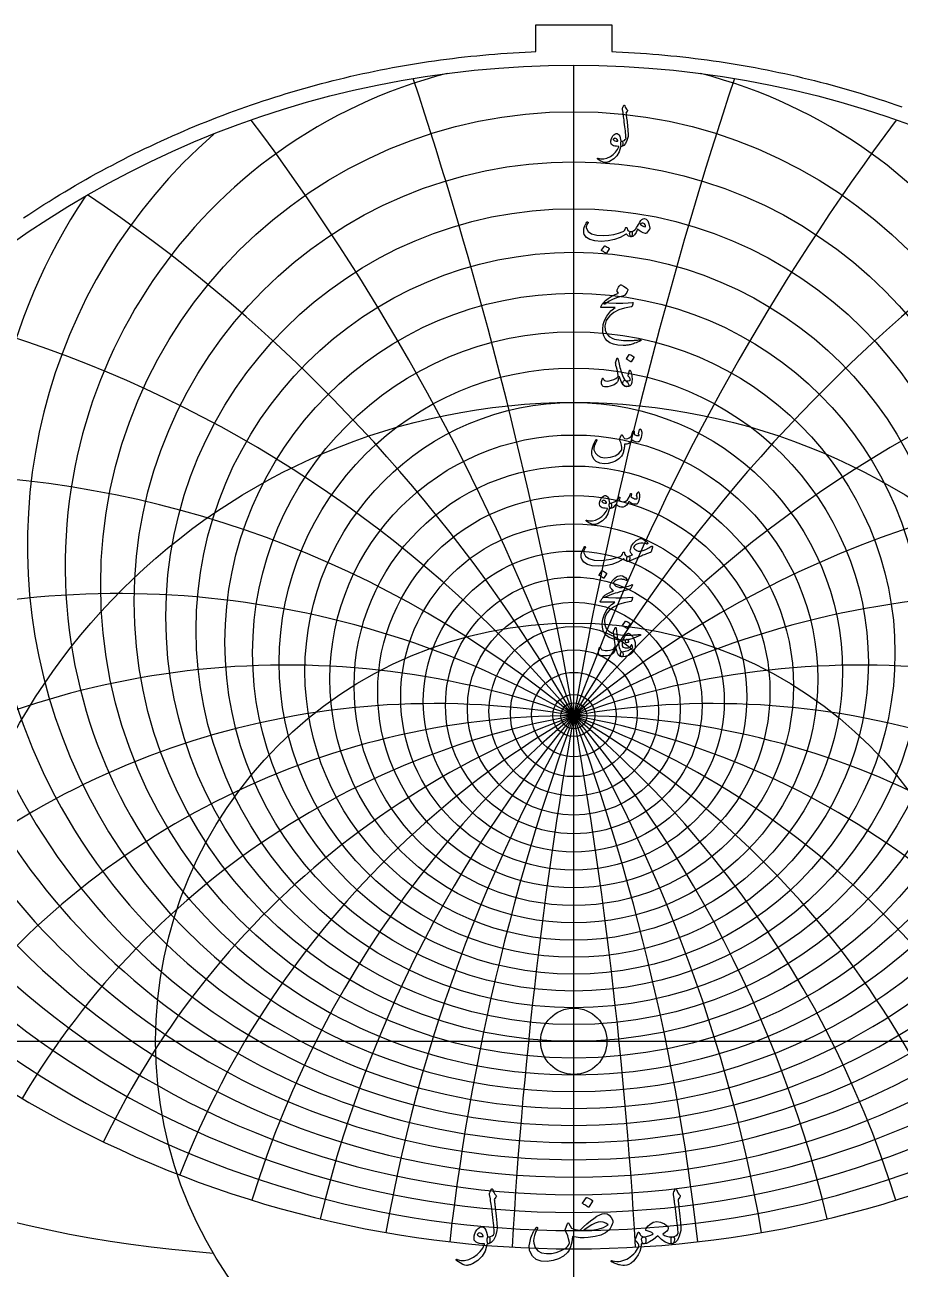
# Model space of a CAD drawing. Header units: millimetres. Extents: x -78 to 78, y -78 to 80.
# Drawn here: x -43 to 25.6, y -17.9 to 79.7 of the extents above; entities that cross this region are included whole.
import ezdxf

# ---------------------------------------------------------------- set-up
doc = ezdxf.new("R2010")
doc.units = ezdxf.units.MM
for name, color, linetype in [('CUT_INNER', 6, 'Continuous'), ('CUT_OUTER', 1, 'Continuous'), ('ENGRAVE', 7, 'Continuous'), ('ENGRAVE_FINE', 8, 'Continuous'), ('TEXT', 5, 'Continuous')]:
    doc.layers.add(name, color=color, linetype=linetype)

msp = doc.modelspace()

# ---------------------------------------------------------------- linework, layer by layer
at = {"layer": 'CUT_INNER'}
msp.add_circle((0, 0), 2.6, dxfattribs=at)
at = {"layer": 'CUT_OUTER'}
msp.add_lwpolyline([(-43.1261, 64.5428), (-42.7293, 64.8062), (-42.3309, 65.0672), (-41.9308, 65.3257), (-41.5292, 65.5818), (-41.126, 65.8353), (-40.7213, 66.0864), (-40.315, 66.3351), (-39.9072, 66.5812), (-39.4979, 66.8248), (-39.0872, 67.0659), (-38.6749, 67.3045), (-38.2612, 67.5405), (-37.8461, 67.774), (-37.4295, 68.0049), (-37.0115, 68.2333), (-36.5922, 68.4591), (-36.1714, 68.6824), (-35.7493, 68.903), (-35.3259, 69.1211), (-34.9011, 69.3365), (-34.475, 69.5494), (-34.0476, 69.7596), (-33.6189, 69.9672), (-33.189, 70.1722), (-32.7578, 70.3745), (-32.3253, 70.5742), (-31.8917, 70.7712), (-31.4569, 70.9655), (-31.0208, 71.1572), (-30.5836, 71.3462), (-30.1453, 71.5325), (-29.7058, 71.7161), (-29.2652, 71.8971), (-28.8235, 72.0753), (-28.3807, 72.2508), (-27.9369, 72.4236), (-27.4919, 72.5936), (-27.046, 72.7609), (-26.599, 72.9255), (-26.1511, 73.0874), (-25.7021, 73.2464), (-25.2522, 73.4028), (-24.8013, 73.5563), (-24.3495, 73.7071), (-23.8968, 73.8551), (-23.4432, 74.0004), (-22.9887, 74.1428), (-22.5333, 74.2825), (-22.0771, 74.4194), (-21.6201, 74.5534), (-21.1622, 74.6847), (-20.7036, 74.8131), (-20.2441, 74.9387), (-19.7839, 75.0615), (-19.323, 75.1815), (-18.8613, 75.2987), (-18.399, 75.413), (-17.9359, 75.5245), (-17.4721, 75.6331), (-17.0077, 75.7389), (-16.5427, 75.8418), (-16.077, 75.9419), (-15.6107, 76.0391), (-15.1439, 76.1335), (-14.6765, 76.2249), (-14.2085, 76.3136), (-13.74, 76.3993), (-13.2709, 76.4822), (-12.8014, 76.5622), (-12.3314, 76.6393), (-11.8609, 76.7135), (-11.39, 76.7848), (-10.9186, 76.8533), (-10.4468, 76.9188), (-9.9747, 76.9815), (-9.5021, 77.0412), (-9.0292, 77.0981), (-8.556, 77.152), (-8.0824, 77.2031), (-7.6086, 77.2512), (-7.1344, 77.2964), (-6.66, 77.3388), (-6.1853, 77.3782), (-5.7104, 77.4147), (-5.2353, 77.4483), (-4.76, 77.4789), (-4.2845, 77.5067), (-3.8089, 77.5315), (-3.3331, 77.5534), (-2.975, 77.5677), (-2.975, 79.665), (2.975, 79.665), (2.975, 77.5677), (3.3331, 77.5534), (3.8089, 77.5315), (4.2845, 77.5067), (4.76, 77.4789), (5.2353, 77.4483), (5.7104, 77.4147), (6.1853, 77.3782), (6.66, 77.3388), (7.1344, 77.2964), (7.6086, 77.2512), (8.0824, 77.2031), (8.556, 77.152), (9.0292, 77.0981), (9.5021, 77.0412), (9.9747, 76.9815), (10.4468, 76.9188), (10.9186, 76.8533), (11.39, 76.7848), (11.8609, 76.7135), (12.3314, 76.6393), (12.8014, 76.5622), (13.2709, 76.4822), (13.74, 76.3993), (14.2085, 76.3136), (14.6765, 76.2249), (15.1439, 76.1335), (15.6107, 76.0391), (16.077, 75.9419), (16.5427, 75.8418), (17.0077, 75.7389), (17.4721, 75.6331), (17.9359, 75.5245), (18.399, 75.413), (18.8613, 75.2987), (19.323, 75.1815), (19.7839, 75.0615), (20.2441, 74.9387), (20.7036, 74.8131), (21.1622, 74.6847), (21.6201, 74.5534), (22.0771, 74.4194), (22.5333, 74.2825), (22.9887, 74.1428), (23.4432, 74.0004), (23.8968, 73.8551), (24.3495, 73.7071), (24.8013, 73.5563), (25.2522, 73.4028), (25.7021, 73.2464)], dxfattribs=at)
at = {"layer": 'ENGRAVE'}
for points in [[(0, -76.5), (0, 76.5)], [(-76.5, 0), (76.5, 0)]]:
    msp.add_lwpolyline(points, dxfattribs=at)
for centre, radius in [((0, 0), 76.5), ((0, 31.2863), 27.3452), ((0, 0), 50.0761), ((0, 27.8664), 17.2224), ((0, 26.0746), 8.3417), ((0, 0), 32.7793), ((0, 25.515), 1.02)]:
    msp.add_circle(centre, radius, dxfattribs=at)
for centre, radius, start, end in [((0, 37.243), 39.8674, 104.436571, 75.563429), ((0, 47.8528), 57.1339, 176.875109, 3.124891), ((0, -36.3824), 61.8975, 36, 144), ((0, -36.3824), 61.8975, 36, 144), ((0, 68.9238), 85.1945, 211.615649, 328.384351), ((-21.2926, 79.4652), 96.3105, 235.026154, 265.845624)]:
    msp.add_arc(centre, radius, start, end, dxfattribs=at)
at = {"layer": 'ENGRAVE_FINE'}
for centre, radius in [((0, 35.7749), 37.0862), ((0, 34.4619), 34.4619), ((0, 33.2859), 31.9746), ((0, 32.2316), 29.6072), ((0, 30.4392), 25.176), ((0, 29.6809), 23.0883), ((0, 29.0037), 21.0724), ((0, 28.4007), 19.1197), ((0, 27.3956), 15.3734), ((0, 26.9843), 13.5665), ((0, 26.629), 11.7958), ((0, 26.3266), 10.0559), ((0, 25.8711), 6.6487), ((0, 25.7144), 4.9722), ((0, 25.6034), 3.3081), ((0, 25.5371), 1.652)]:
    msp.add_circle(centre, radius, dxfattribs=at)
for centre, radius, start, end in [((-351.0379, -36.3824), 356.4532, 3.256593, 18.285878), ((-351.0379, -36.3824), 356.4532, 3.256593, 18.285878), ((351.0379, -36.3824), 356.4532, 161.714122, 176.743407), ((351.0379, -36.3824), 356.4532, 161.714122, 176.743407), ((-170.0618, -36.3824), 180.976, 6.558023, 36.869498), ((-170.0618, -36.3824), 180.976, 6.558023, 36.869498), ((170.0618, -36.3824), 180.976, 143.130502, 173.441977), ((170.0618, -36.3824), 180.976, 143.130502, 173.441977), ((0, 38.8878), 42.8289, 131.217225, 48.782775), ((-107.2095, -36.3824), 123.7949, 9.951474, 56.069558), ((-107.2095, -36.3824), 123.7949, 9.951474, 56.069558), ((107.2095, -36.3824), 123.7949, 123.930442, 170.048526), ((107.2095, -36.3824), 123.7949, 123.930442, 170.048526), ((0, 40.7356), 45.9988, 146.343028, 33.656972), ((0, 42.818), 49.4107, 158.111417, 21.888583), ((-73.7665, -36.3824), 96.2953, 13.489072, 76.236453), ((-73.7665, -36.3824), 96.2953, 13.489072, 76.236453), ((73.7665, -36.3824), 96.2953, 103.763547, 166.510928), ((73.7665, -36.3824), 96.2953, 103.763547, 166.510928), ((0, 45.1743), 53.1056, 168.076059, 11.923941), ((0, 50.9144), 61.5584, 184.845211, 355.154789), ((-51.9381, -36.3824), 80.8014, 17.231004, 97.725349), ((-51.9381, -36.3824), 80.8014, 17.231004, 97.725349), ((51.9381, -36.3824), 80.8014, 82.274651, 162.768996), ((51.9381, -36.3824), 80.8014, 82.274651, 162.768996), ((0, 54.4361), 66.4583, 192.189548, 347.810452), ((-35.7365, -36.3824), 71.473, 21.249547, 120.755909), ((-35.7365, -36.3824), 71.473, 21.249547, 120.755909), ((0, 58.5174), 71.9353, 199.041634, 340.958366), ((35.7365, -36.3824), 71.473, 59.244091, 158.750453), ((35.7365, -36.3824), 71.473, 59.244091, 158.750453), ((0, 63.2887), 78.1219, 205.494476, 334.505524), ((-22.5288, -36.3824), 65.8699, 25.634518, 130.214249), ((-22.5288, -36.3824), 65.8699, 25.634518, 130.214249), ((22.5288, -36.3824), 65.8699, 49.785751, 154.365482), ((22.5288, -36.3824), 65.8699, 49.785751, 154.365482), ((-10.9142, -36.3824), 62.8523, 30.500929, 137.66478), ((-10.9142, -36.3824), 62.8523, 30.500929, 137.66478), ((10.9142, -36.3824), 62.8523, 42.33522, 149.499071), ((10.9142, -36.3824), 62.8523, 42.33522, 149.499071), ((0, 145.3265), 170.8415, 243.541053, 296.458947)]:
    msp.add_arc(centre, radius, start, end, dxfattribs=at)
at = {"layer": 'TEXT'}
for points in [[(3.8229, 73.1253), (3.8535, 73.1991), (3.8772, 73.2576), (3.8942, 73.3009), (3.9044, 73.3289), (3.9123, 73.3467), (3.9225, 73.3594), (3.9349, 73.3671), (3.9496, 73.3696), (3.9663, 73.3668), (3.9802, 73.3583), (3.9912, 73.3442), (3.9994, 73.3244), (4.037, 73.2274), (4.082, 73.14), (4.1343, 73.0622), (4.1939, 72.9941), (4.2106, 72.9723), (4.2154, 72.9477), (4.2083, 72.9203), (4.1894, 72.89), (4.0899, 72.7498), (4.0967, 72.687), (4.1034, 72.6254), (4.1102, 72.5649), (4.117, 72.5055), (4.1238, 72.4472), (4.1306, 72.3901), (4.1374, 72.3341), (4.1442, 72.2793), (4.2067, 71.7714), (4.2448, 71.3744), (4.2587, 71.0883), (4.2482, 70.913), (4.1628, 70.5949), (4.0514, 70.3599), (3.914, 70.208), (3.7506, 70.1393), (3.746, 70.1393), (3.7415, 70.1393), (3.737, 70.1393), (3.7325, 70.1393), (3.7056, 70.1648), (3.6883, 70.223), (3.6807, 70.3141), (3.6827, 70.4379), (3.6869, 70.4837), (3.6997, 70.5171), (3.7209, 70.538), (3.7506, 70.5465), (3.8654, 70.5694), (3.9609, 70.611), (4.0373, 70.6712), (4.0944, 70.7501), (4.0906, 70.8448), (4.0837, 70.9525), (4.0736, 71.0733), (4.0605, 71.207), (4.0445, 71.3532), (4.026, 71.5113), (4.0049, 71.6812), (3.9813, 71.863), (3.9595, 72.0417), (3.9394, 72.2024), (3.9211, 72.3449), (3.9044, 72.4693), (3.89, 72.5756), (3.8784, 72.6638), (3.8696, 72.7339), (3.8637, 72.786), (3.8184, 73.0439), (3.817, 73.0693), (3.8173, 73.0914), (3.8193, 73.11), (3.8229, 73.1253)], [(3.6601, 70.0896), (3.554, 69.7172), (3.3762, 69.4053), (3.1265, 69.1539), (2.805, 68.963), (2.76, 68.9437), (2.7156, 68.9263), (2.6718, 68.9109), (2.6286, 68.8974), (2.5861, 68.8863), (2.5449, 68.8776), (2.5047, 68.8716), (2.4657, 68.868), (2.3684, 68.8819), (2.2395, 68.9325), (2.0789, 69.0199), (1.8866, 69.144), (1.8659, 69.1618), (1.8538, 69.1791), (1.8501, 69.1957), (1.8549, 69.2119), (1.8657, 69.2243), (1.8798, 69.23), (1.8973, 69.2288), (1.9183, 69.2209), (2.1182, 69.1562), (2.3424, 69.1564), (2.5909, 69.2218), (2.8638, 69.3521), (3.0866, 69.5034), (3.271, 69.6813), (3.4169, 69.8857), (3.5243, 70.1167), (3.5235, 70.1249), (3.521, 70.1314), (3.5167, 70.1362), (3.5108, 70.1393), (3.355, 70.1484), (3.2224, 70.1665), (3.1129, 70.1936), (3.0267, 70.2298), (2.96, 70.2858), (2.9181, 70.3633), (2.9011, 70.4622), (2.9091, 70.5827), (2.9116, 70.5987), (2.9147, 70.6149), (2.9184, 70.6315), (2.9226, 70.6483), (2.9274, 70.6657), (2.9328, 70.6839), (2.9387, 70.703), (2.9452, 70.7229), (2.9984, 70.8522), (3.0629, 70.9593), (3.1387, 71.0444), (3.2257, 71.1075), (3.3148, 71.142), (3.3965, 71.1414), (3.4709, 71.1058), (3.5379, 71.0351), (3.5965, 70.9367), (3.6408, 70.8225), (3.6711, 70.6924), (3.6872, 70.5465), (3.6961, 70.5466), (3.7047, 70.5471), (3.7131, 70.5478), (3.7211, 70.5488), (3.7292, 70.5498), (3.7375, 70.5505), (3.7462, 70.5509), (3.7551, 70.551), (3.7856, 70.5445), (3.8094, 70.525), (3.8263, 70.4925), (3.8365, 70.447), (3.8408, 70.3969), (3.8399, 70.3463), (3.834, 70.2951), (3.8229, 70.2434), (3.8085, 70.1979), (3.7924, 70.1653), (3.7746, 70.1458), (3.7551, 70.1393), (3.6691, 70.1393), (3.6686, 70.1311), (3.6669, 70.1201), (3.664, 70.1062), (3.6601, 70.0896)], [(3.4429, 70.5963), (3.3954, 70.6791), (3.3434, 70.7376), (3.2868, 70.7719), (3.2257, 70.7818), (3.1893, 70.7721), (3.1568, 70.7569), (3.1282, 70.736), (3.1036, 70.7094), (3.0957, 70.6952), (3.0945, 70.68), (3.1002, 70.6636), (3.1126, 70.646), (3.1593, 70.605), (3.2269, 70.577), (3.3154, 70.5621), (3.4248, 70.5601), (3.4361, 70.5623), (3.4429, 70.5691), (3.4452, 70.5804), (3.4429, 70.5963)], [(5.5376, 64.493), (5.6793, 64.4427), (5.7966, 64.3007), (5.8897, 64.0672), (5.9584, 63.742), (5.9609, 63.7185), (5.9595, 63.6979), (5.9541, 63.6801), (5.9448, 63.6651), (5.696, 63.3529), (5.6787, 63.334), (5.6586, 63.3224), (5.6357, 63.3181), (5.61, 63.3212), (5.4409, 63.3789), (5.282, 63.4524), (5.1333, 63.5418), (4.9947, 63.647), (4.883, 63.3877), (4.7606, 63.2025), (4.6274, 63.0914), (4.4835, 63.0543), (4.4674, 63.0603), (4.4507, 63.0781), (4.4334, 63.1078), (4.4156, 63.1493), (4.3882, 63.2523), (4.3783, 63.3348), (4.3859, 63.397), (4.4111, 63.4389), (4.4258, 63.4488), (4.4428, 63.4558), (4.462, 63.4601), (4.4835, 63.4615), (4.5864, 63.479), (4.6871, 63.5271), (4.7855, 63.6057), (4.8816, 63.7149), (4.9237, 63.7782), (4.9868, 63.8822), (5.0708, 64.027), (5.1757, 64.2125), (5.2577, 64.3352), (5.3453, 64.4229), (5.4386, 64.4755), (5.5376, 64.493)], [(1.0315, 64.2035), (1.0476, 64.221), (1.0643, 64.2283), (1.0816, 64.2255), (1.0994, 64.2125), (1.113, 64.1955), (1.1175, 64.1763), (1.113, 64.1548), (1.0994, 64.1311), (1.0304, 64.0242), (0.9863, 63.9252), (0.967, 63.8342), (0.9727, 63.751), (1.1144, 63.4779), (1.3901, 63.2873), (1.7998, 63.1793), (2.3435, 63.1539), (2.747, 63.1835), (3.1341, 63.2455), (3.5048, 63.3396), (3.8591, 63.466), (3.9216, 63.5031), (3.9734, 63.5599), (4.0144, 63.6365), (4.0446, 63.7329), (4.0548, 63.7604), (4.0718, 63.7793), (4.0955, 63.7898), (4.1261, 63.7918), (4.1478, 63.7824), (4.1634, 63.7635), (4.1727, 63.7349), (4.1758, 63.6968), (4.197, 63.6023), (4.2561, 63.5316), (4.3531, 63.4847), (4.488, 63.4615), (4.5366, 63.4508), (4.5694, 63.423), (4.5864, 63.3784), (4.5875, 63.3167), (4.5711, 63.2019), (4.5491, 63.1199), (4.5214, 63.0707), (4.488, 63.0543), (4.3888, 63.0673), (4.2946, 63.1063), (4.2055, 63.1714), (4.1215, 63.2624), (4.1145, 63.2661), (4.1023, 63.2636), (4.0851, 63.2548), (4.0627, 63.2398), (3.6408, 63.0023), (3.1805, 62.8326), (2.6817, 62.7308), (2.1445, 62.6969), (1.6479, 62.7308), (1.2622, 62.8326), (0.9874, 63.0023), (0.8234, 63.2398), (0.7861, 63.3724), (0.7736, 63.5079), (0.7861, 63.6461), (0.8234, 63.7872), (0.8737, 63.9184), (0.9252, 64.0315), (0.9778, 64.1266), (1.0315, 64.2035)], [(5.2119, 64.0496), (5.2967, 63.979), (5.3928, 63.9207), (5.5003, 63.8749), (5.619, 63.8415), (5.6125, 63.9306), (5.5885, 64.0033), (5.5469, 64.0595), (5.4878, 64.0994), (5.4197, 64.1201), (5.351, 64.1186), (5.2817, 64.0952), (5.2119, 64.0496)], [(2.4023, 62.3259), (2.408, 62.3316), (2.4159, 62.335), (2.4261, 62.3361), (2.4385, 62.335), (2.5265, 62.2993), (2.6093, 62.2558), (2.6871, 62.2043), (2.7598, 62.145), (2.7668, 62.1359), (2.7699, 62.1269), (2.7691, 62.1178), (2.7643, 62.1088), (2.5516, 61.7649), (2.5437, 61.7567), (2.5335, 61.7547), (2.5211, 61.759), (2.5064, 61.7694), (2.4937, 61.7785), (2.4736, 61.7921), (2.4462, 61.8102), (2.4114, 61.8328), (2.3687, 61.8599), (2.3175, 61.8916), (2.2579, 61.9278), (2.1897, 61.9685), (2.1807, 61.9753), (2.1761, 61.9821), (2.1761, 61.9889), (2.1807, 61.9957)], [(3.8184, 58.4096), (3.4231, 58.3064), (3.0742, 58.1732), (2.7716, 58.01), (2.5155, 57.8169), (2.4761, 57.7872), (2.4397, 57.7705), (2.406, 57.7669), (2.3752, 57.7762), (2.3393, 57.8189), (2.3447, 57.8791), (2.3913, 57.9569), (2.4793, 58.0522), (2.6871, 58.2246), (2.926, 58.3802), (3.1961, 58.5187), (3.4972, 58.6403), (3.4112, 58.767), (3.3951, 58.7987), (3.3875, 58.8303), (3.3883, 58.862), (3.3977, 58.8937), (3.4585, 59.0144), (3.5142, 59.1142), (3.5648, 59.1931), (3.6103, 59.2511), (3.6394, 59.2785), (3.668, 59.2929), (3.696, 59.2943), (3.7234, 59.2827), (3.8826, 59.1928), (4.0164, 59.1086), (4.1247, 59.03), (4.2075, 58.957), (4.2236, 58.9335), (4.2313, 58.9038), (4.2304, 58.8679), (4.2211, 58.8258), (4.1919, 58.7599), (4.1453, 58.6799), (4.0811, 58.5857), (3.9994, 58.4774), (3.9779, 58.4613), (3.9406, 58.4446), (3.8874, 58.4274), (3.8184, 58.4096)], [(2.7507, 57.8848), (3.3312, 57.8644), (3.8331, 57.8621), (4.2564, 57.878), (4.6011, 57.9119), (4.6117, 57.9132), (4.6209, 57.9125), (4.6287, 57.9098), (4.635, 57.9051), (4.6397, 57.8988), (4.6424, 57.891), (4.6431, 57.8818), (4.6418, 57.8712), (4.6329, 57.8299), (4.6243, 57.792), (4.6159, 57.7575), (4.6079, 57.7264), (4.6001, 57.6987), (4.5926, 57.6744), (4.5854, 57.6535), (4.5785, 57.6359), (4.5638, 57.6079), (4.5468, 57.5873), (4.5276, 57.574), (4.5061, 57.5681), (3.9836, 57.4734), (3.5289, 57.3249), (3.1421, 57.1227), (2.8231, 56.8668), (2.6619, 56.6827), (2.5449, 56.4879), (2.4719, 56.2824), (2.4431, 56.066), (2.4708, 55.7264), (2.5811, 55.4496), (2.7739, 55.2356), (3.0493, 55.0843), (3.1921, 55.0385), (3.349, 55.0006), (3.5201, 54.9706), (3.7053, 54.9486), (3.9044, 54.9341), (4.117, 54.9271), (4.3432, 54.9274), (4.583, 54.935), (4.6683, 54.9398), (4.7521, 54.9452), (4.8345, 54.9511), (4.9155, 54.9576), (4.9946, 54.9647), (5.0711, 54.9723), (5.145, 54.9805), (5.2164, 54.9893), (5.2382, 54.9904), (5.2537, 54.9848), (5.2631, 54.9723), (5.2662, 54.9531), (5.2645, 54.9308), (5.2594, 54.9135), (5.2509, 54.9013), (5.239, 54.8943), (5.1112, 54.8403), (4.9902, 54.7914), (4.8759, 54.7475), (4.7685, 54.7088), (4.6681, 54.6749), (4.5751, 54.6454), (4.4894, 54.6206), (4.4111, 54.6002), (4.3374, 54.5852), (4.2657, 54.5719), (4.196, 54.5603), (4.1283, 54.5504), (4.0623, 54.5428), (3.9977, 54.538), (3.9345, 54.536), (3.8727, 54.5369), (3.4508, 54.5697), (3.0991, 54.6409), (2.8174, 54.7506), (2.6059, 54.8988), (2.4507, 55.084), (2.3424, 55.3003), (2.281, 55.5477), (2.2666, 55.8263), (2.311, 56.1718), (2.4171, 56.5072), (2.5847, 56.8323), (2.814, 57.1473), (2.9037, 57.2426), (3.0052, 57.3339), (3.1186, 57.4213), (3.2438, 57.5047), (2.149, 57.5138), (2.1227, 57.5251), (2.1117, 57.5455), (2.1159, 57.5749), (2.1354, 57.6133), (2.1722, 57.6693), (2.2055, 57.7196), (2.2355, 57.7643), (2.2621, 57.8033), (2.2853, 57.8364), (2.3051, 57.8633), (2.3215, 57.8839), (2.3345, 57.8983), (2.3639, 57.9009), (2.4431, 57.8995), (2.572, 57.8941), (2.7507, 57.8848)], [(4.341, 53.8251), (4.3466, 53.8308), (4.3545, 53.8342), (4.3647, 53.8353), (4.3772, 53.8342), (4.4651, 53.7986), (4.5479, 53.755), (4.6257, 53.7036), (4.6984, 53.6442), (4.7054, 53.6351), (4.7086, 53.6261), (4.7077, 53.617), (4.7029, 53.608), (4.4903, 53.2641), (4.4823, 53.2559), (4.4722, 53.254), (4.4597, 53.2582), (4.445, 53.2687), (4.4323, 53.2777), (4.4122, 53.2913), (4.3848, 53.3094), (4.35, 53.332), (4.3073, 53.3591), (4.2561, 53.3908), (4.1965, 53.427), (4.1283, 53.4677), (4.1193, 53.4745), (4.1148, 53.4813), (4.1148, 53.4881), (4.1193, 53.4949)], [(3.4678, 53.4361), (3.4938, 53.3174), (3.5221, 53.1968), (3.5526, 53.0743), (3.5854, 52.9497), (3.6205, 52.8226), (3.6578, 52.6924), (3.6974, 52.5591), (3.7392, 52.4226), (3.8238, 52.1772), (3.901, 51.9928), (3.9708, 51.8696), (4.0333, 51.8073), (4.0879, 51.7703), (4.143, 51.718), (4.1987, 51.6504), (4.255, 51.5676), (4.3082, 51.4649), (4.3229, 51.3877), (4.2991, 51.336), (4.2369, 51.3097), (4.0359, 51.33), (3.858, 51.4635), (3.7033, 51.7101), (3.5719, 52.0698), (3.569, 52.0757), (3.5651, 52.0799), (3.56, 52.0825), (3.5538, 52.0833), (3.5492, 52.0825), (3.5447, 52.0799), (3.5402, 52.0757), (3.5357, 52.0698), (3.5229, 52.0115), (3.5074, 51.9499), (3.489, 51.8848), (3.4678, 51.8164), (3.4446, 51.7516), (3.4203, 51.6976), (3.3948, 51.6544), (3.3683, 51.6219), (3.2727, 51.5384), (3.1534, 51.4646), (3.0103, 51.4005), (2.8435, 51.3459), (2.6738, 51.3054), (2.5268, 51.2882), (2.4023, 51.2941), (2.3006, 51.3233), (2.2135, 51.3962), (2.1739, 51.5246), (2.1818, 51.7084), (2.2372, 51.9476), (2.2426, 51.9555), (2.2497, 51.9612), (2.2584, 51.9646), (2.2689, 51.9657), (2.2813, 51.9643), (2.2915, 51.96), (2.2994, 51.953), (2.3051, 51.9431), (2.3266, 51.893), (2.3503, 51.8515), (2.3763, 51.8184), (2.4046, 51.7938), (2.4928, 51.761), (2.6127, 51.7531), (2.7643, 51.77), (2.9475, 51.8119), (3.1429, 51.8746), (3.2947, 51.9453), (3.403, 52.0239), (3.4678, 52.1105), (3.4785, 52.1981), (3.461, 52.348), (3.4152, 52.5601), (3.3411, 52.8343), (3.3055, 52.9788), (3.2846, 53.0956), (3.2783, 53.1847), (3.2868, 53.246), (3.3728, 53.4903), (3.3821, 53.5161), (3.392, 53.5345), (3.4025, 53.5455), (3.4135, 53.5492), (3.4271, 53.5421), (3.4406, 53.5209), (3.4542, 53.4855), (3.4678, 53.4361)], [(4.3817, 51.9747), (4.3551, 52.0191), (4.3297, 52.0573), (4.3053, 52.0893), (4.2821, 52.115), (4.2655, 52.137), (4.2561, 52.1625), (4.2542, 52.1913), (4.2595, 52.2236), (4.3545, 52.5674), (4.3678, 52.5974), (4.3851, 52.6059), (4.4063, 52.5929), (4.4314, 52.5584), (4.4693, 52.4851), (4.5016, 52.3966), (4.5282, 52.2929), (4.5491, 52.1738), (4.5612, 52.0596), (4.566, 51.9476), (4.5635, 51.8379), (4.5536, 51.7304), (4.5375, 51.6368), (4.5163, 51.5551), (4.49, 51.4853), (4.4586, 51.4273), (4.4199, 51.3843), (4.367, 51.3504), (4.3, 51.3255), (4.2188, 51.3097), (4.1357, 51.3066), (4.0582, 51.3199), (3.9864, 51.3496), (3.9202, 51.3956), (3.869, 51.4542), (3.8422, 51.5212), (3.8396, 51.5967), (3.8614, 51.6807), (3.8962, 51.7494), (3.9372, 51.7926), (3.9844, 51.8105), (4.0378, 51.8028), (4.1611, 51.7731), (4.2686, 51.77), (4.3602, 51.7935), (4.436, 51.8435), (4.4377, 51.8568), (4.4292, 51.8831), (4.4105, 51.9224), (4.3817, 51.9747)], [(5.1621, 47.9465), (5.17, 47.9663), (5.1802, 47.9804), (5.1926, 47.9889), (5.2073, 47.9917), (5.2263, 47.9895), (5.2424, 47.9827), (5.2557, 47.9714), (5.2662, 47.9555), (5.2919, 47.899), (5.3103, 47.8289), (5.3213, 47.7452), (5.325, 47.6479), (5.3151, 47.489), (5.2854, 47.338), (5.2359, 47.1949), (5.1666, 47.0598), (5.1429, 47.0272), (5.1169, 47.0021), (5.0886, 46.9843), (5.058, 46.9738), (4.9475, 46.9667), (4.8284, 46.9862), (4.7009, 47.0323), (4.5649, 47.105), (4.4504, 46.9481), (4.3149, 46.8437), (4.1586, 46.792), (3.9813, 46.7928), (3.9755, 46.6974), (3.9672, 46.6056), (3.9563, 46.5176), (3.9428, 46.4332), (3.9269, 46.3519), (3.9083, 46.2731), (3.8873, 46.1969), (3.8637, 46.1232), (3.8088, 45.9903), (3.7347, 45.8676), (3.6414, 45.7551), (3.5289, 45.6527), (3.2656, 45.4774), (2.9871, 45.3541), (2.6933, 45.2829), (2.3842, 45.2636), (2.0362, 45.3109), (1.761, 45.4344), (1.5589, 45.6344), (1.4296, 45.9106), (1.4121, 46.0101), (1.4093, 46.1278), (1.4212, 46.2635), (1.4477, 46.4173), (1.4904, 46.5858), (1.5507, 46.7612), (1.6284, 46.9433), (1.7237, 47.1321), (1.7314, 47.144), (1.7407, 47.1525), (1.7517, 47.1576), (1.7644, 47.1593), (1.7772, 47.1582), (1.7882, 47.1548), (1.7975, 47.1491), (1.8052, 47.1412), (1.8102, 47.1296), (1.8119, 47.1174), (1.8102, 47.1047), (1.8052, 47.0914), (1.6841, 46.84), (1.6061, 46.6333), (1.571, 46.4713), (1.5789, 46.354), (1.6932, 46.0953), (1.873, 45.9072), (2.1185, 45.7899), (2.4295, 45.7432), (2.8644, 45.7709), (3.2325, 45.8812), (3.534, 46.074), (3.7687, 46.3495), (3.7678, 46.531), (3.7381, 46.7227), (3.6796, 46.9246), (3.5922, 47.1367), (3.5812, 47.1582), (3.5752, 47.1774), (3.5744, 47.1943), (3.5786, 47.2091), (3.603, 47.2595), (3.6261, 47.3069), (3.6482, 47.3511), (3.6691, 47.3923), (3.6889, 47.4297), (3.7076, 47.463), (3.7251, 47.492), (3.7415, 47.5167), (3.7508, 47.5272), (3.7607, 47.5314), (3.7712, 47.5294), (3.7822, 47.5212), (3.7879, 47.515), (3.7958, 47.5054), (3.806, 47.4924), (3.8184, 47.476), (3.8326, 47.4562), (3.8478, 47.433), (3.8642, 47.4064), (3.8818, 47.3764), (3.9174, 47.3188), (3.9474, 47.2769), (3.9717, 47.2509), (3.9903, 47.2407), (4.108, 47.2308), (4.2256, 47.2509), (4.3432, 47.301), (4.4609, 47.381), (4.5036, 47.4341), (4.5457, 47.5212), (4.5872, 47.6422), (4.6282, 47.7972), (4.6322, 47.8119), (4.6396, 47.8243), (4.6503, 47.8345), (4.6644, 47.8424), (4.6777, 47.8475), (4.6905, 47.8492), (4.7026, 47.8475), (4.7142, 47.8424), (4.7315, 47.8142), (4.738, 47.761), (4.7337, 47.683), (4.7187, 47.58), (4.8101, 47.524), (4.9076, 47.4873), (5.0114, 47.4698), (5.1214, 47.4715), (5.12, 47.5045), (5.1157, 47.5314), (5.1087, 47.552), (5.0988, 47.5665), (5.0875, 47.58), (5.0807, 47.5936), (5.0784, 47.6072), (5.0807, 47.6208)], [(5.0558, 43.0557), (5.0657, 43.0625), (5.0773, 43.0602), (5.0906, 43.0489), (5.1056, 43.0286), (5.1217, 42.9941), (5.1338, 42.9449), (5.142, 42.881), (5.1463, 42.8024), (5.1477, 42.713), (5.1429, 42.6259), (5.1318, 42.5411), (5.1146, 42.4585), (5.0643, 42.2979), (5.0083, 42.1825), (4.9466, 42.1124), (4.8793, 42.0875), (4.7201, 42.0969), (4.5728, 42.1384), (4.4374, 42.2122), (4.3138, 42.3183), (4.229, 42.1512), (4.1283, 42.0208), (4.0118, 41.9272), (3.8795, 41.8704), (3.7407, 41.8579), (3.6001, 41.893), (3.4579, 41.9756), (3.314, 42.1056), (3.1975, 41.9572), (3.0832, 41.8511), (2.9713, 41.7875), (2.8616, 41.7663), (2.8395, 41.7788), (2.8186, 41.8161), (2.7988, 41.8783), (2.7801, 41.9654), (2.7733, 42.0513), (2.7846, 42.1147), (2.814, 42.1554), (2.8616, 42.1735), (3.0702, 42.2207), (3.2529, 42.3126), (3.4095, 42.4492), (3.5402, 42.6304), (3.5473, 42.6403), (3.5549, 42.6474), (3.5631, 42.6516), (3.5719, 42.6531), (3.5826, 42.6519), (3.5922, 42.6485), (3.6007, 42.6429), (3.608, 42.635), (3.6123, 42.6106), (3.6024, 42.5694), (3.5784, 42.5111), (3.5402, 42.4359), (3.5902, 42.3779), (3.668, 42.3352), (3.7735, 42.3078), (3.9066, 42.2956), (4.0726, 42.3304), (4.2177, 42.4438), (4.3418, 42.6358), (4.445, 42.9064), (4.4501, 42.9203), (4.4563, 42.9302), (4.4637, 42.9361), (4.4722, 42.9381), (4.4849, 42.937), (4.4959, 42.9336), (4.5052, 42.9279), (4.5129, 42.92), (4.5185, 42.9087), (4.5219, 42.8974), (4.5231, 42.8861), (4.5219, 42.8747), (4.4767, 42.6847), (4.5296, 42.6378), (4.5932, 42.5965), (4.6676, 42.5609), (4.7527, 42.5309), (4.8355, 42.5114), (4.8986, 42.5072), (4.9418, 42.5182), (4.9653, 42.5445), (4.9729, 42.5846), (4.9687, 42.6417), (4.9526, 42.7158), (4.9246, 42.8069), (4.9294, 42.8326), (4.9529, 42.8827), (4.995, 42.957), (5.0558, 43.0557)], [(2.7711, 41.7166), (2.665, 41.3442), (2.4872, 41.0323), (2.2375, 40.7809), (1.916, 40.59), (1.871, 40.5707), (1.8266, 40.5533), (1.7828, 40.5379), (1.7396, 40.5244), (1.6971, 40.5133), (1.6559, 40.5046), (1.6157, 40.4986), (1.5767, 40.495), (1.4794, 40.5089), (1.3505, 40.5595), (1.1899, 40.6469), (0.9976, 40.771), (0.9769, 40.7888), (0.9648, 40.8061), (0.9611, 40.8227), (0.9659, 40.8389), (0.9767, 40.8513), (0.9908, 40.857), (1.0083, 40.8558), (1.0293, 40.8479), (1.2292, 40.7832), (1.4534, 40.7834), (1.7019, 40.8488), (1.9748, 40.9791), (2.1976, 41.1304), (2.382, 41.3082), (2.5279, 41.5127), (2.6353, 41.7437), (2.6345, 41.7519), (2.6319, 41.7584), (2.6277, 41.7632), (2.6218, 41.7663), (2.466, 41.7754), (2.3334, 41.7935), (2.2239, 41.8206), (2.1377, 41.8568), (2.0709, 41.9128), (2.0291, 41.9903), (2.0121, 42.0892), (2.0201, 42.2097), (2.0226, 42.2257), (2.0257, 42.2419), (2.0294, 42.2585), (2.0336, 42.2753), (2.0384, 42.2927), (2.0438, 42.3109), (2.0497, 42.33), (2.0562, 42.3499), (2.1094, 42.4792), (2.1739, 42.5863), (2.2497, 42.6714), (2.3367, 42.7345), (2.4258, 42.769), (2.5075, 42.7684), (2.5819, 42.7328), (2.6489, 42.6621), (2.7074, 42.5637), (2.7518, 42.4495), (2.7821, 42.3194), (2.7982, 42.1735), (2.8071, 42.1736), (2.8157, 42.1741), (2.8241, 42.1748), (2.8321, 42.1758), (2.8402, 42.1767), (2.8485, 42.1775), (2.8572, 42.1779), (2.8661, 42.178), (2.8966, 42.1715), (2.9204, 42.152), (2.9373, 42.1195), (2.9475, 42.074), (2.9518, 42.0239), (2.9509, 41.9733), (2.945, 41.9221), (2.9339, 41.8704), (2.9195, 41.8248), (2.9034, 41.7923), (2.8856, 41.7728), (2.8661, 41.7663), (2.7801, 41.7663), (2.7796, 41.7581), (2.7779, 41.7471), (2.775, 41.7332), (2.7711, 41.7166)], [(2.5539, 42.2233), (2.5064, 42.3061), (2.4544, 42.3646), (2.3978, 42.3989), (2.3367, 42.4088), (2.3003, 42.3991), (2.2678, 42.3839), (2.2392, 42.3629), (2.2146, 42.3364), (2.2067, 42.3222), (2.2055, 42.307), (2.2112, 42.2906), (2.2236, 42.273), (2.2703, 42.232), (2.3379, 42.204), (2.4264, 42.189), (2.5358, 42.1871), (2.5471, 42.1893), (2.5539, 42.1961), (2.5562, 42.2074), (2.5539, 42.2233)], [(6.1574, 38.7335), (6.0669, 38.3715), (6.0568, 38.354), (6.0398, 38.3376), (6.016, 38.3223), (5.9855, 38.3082), (5.9178, 38.2843), (5.8458, 38.2579), (5.7696, 38.2289), (5.6892, 38.1974), (5.6045, 38.1636), (5.5156, 38.1278), (5.4224, 38.0901), (5.325, 38.0503), (4.2844, 37.5979), (4.2369, 37.6084), (4.1985, 37.6398), (4.169, 37.6921), (4.1487, 37.7653), (4.1453, 37.8431), (4.1668, 37.9089), (4.2132, 37.963), (4.2844, 38.0051), (4.2933, 38.0092), (4.311, 38.017), (4.3374, 38.0284), (4.3726, 38.0435), (4.4163, 38.0621), (4.4682, 38.0837), (4.5283, 38.1084), (4.5966, 38.1363), (4.5086, 38.2265), (4.4529, 38.3252), (4.4295, 38.4323), (4.4382, 38.548), (4.5253, 38.8231), (4.6735, 39.0558), (4.8827, 39.2461), (5.1531, 39.394), (5.2122, 39.4079), (5.2809, 39.4042), (5.3592, 39.383), (5.4471, 39.3442), (5.5385, 39.2914), (5.6224, 39.2323), (5.6991, 39.167), (5.7683, 39.0954), (5.7879, 39.0691), (5.7966, 39.0445), (5.7946, 39.0216), (5.7819, 39.0004), (5.7627, 38.984), (5.7412, 38.9755), (5.7174, 38.975), (5.6914, 38.9823), (5.556, 39.025), (5.4121, 39.0445), (5.2597, 39.0408), (5.0988, 39.014), (4.9531, 38.9704), (4.8375, 38.9122), (4.7518, 38.8392), (4.6961, 38.7516), (4.6905, 38.7126), (4.7052, 38.6679), (4.7402, 38.6175), (4.7956, 38.5616), (4.859, 38.5107), (4.9223, 38.4711), (4.9857, 38.4428), (5.049, 38.4258), (5.2387, 38.421), (5.4415, 38.4609), (5.6572, 38.5454), (5.886, 38.6747), (5.9106, 38.6902), (5.9346, 38.7052), (5.9581, 38.7196), (5.981, 38.7335), (6.003, 38.7465), (6.024, 38.7584), (6.0438, 38.7691), (6.0624, 38.7787), (6.1142, 38.803), (6.1472, 38.8036), (6.1617, 38.7804), (6.1574, 38.7335)], [(0.8325, 38.7471), (0.8486, 38.7646), (0.8653, 38.7719), (0.8825, 38.7691), (0.9003, 38.7561), (0.9139, 38.7391), (0.9184, 38.7199), (0.9139, 38.6984), (0.9003, 38.6747), (0.8313, 38.5678), (0.7872, 38.4688), (0.768, 38.3778), (0.7736, 38.2946), (0.9153, 38.0215), (1.191, 37.8309), (1.6007, 37.7229), (2.1445, 37.6974), (2.548, 37.7271), (2.9351, 37.7891), (3.3058, 37.8832), (3.6601, 38.0096), (3.7226, 38.0467), (3.7743, 38.1035), (3.8153, 38.1801), (3.8456, 38.2765), (3.8557, 38.304), (3.8727, 38.3229), (3.8965, 38.3334), (3.927, 38.3354), (3.9488, 38.326), (3.9643, 38.3071), (3.9737, 38.2785), (3.9768, 38.2403), (3.998, 38.1459), (4.0571, 38.0752), (4.1541, 38.0283), (4.2889, 38.0051), (4.3376, 37.9943), (4.3704, 37.9666), (4.3873, 37.922), (4.3885, 37.8603), (4.3721, 37.7455), (4.35, 37.6635), (4.3223, 37.6143), (4.2889, 37.5979), (4.1897, 37.6109), (4.0955, 37.6499), (4.0065, 37.715), (3.9225, 37.806), (3.9154, 37.8097), (3.9032, 37.8072), (3.886, 37.7984), (3.8637, 37.7834), (3.4418, 37.5459), (2.9814, 37.3762), (2.4827, 37.2744), (1.9454, 37.2405), (1.4489, 37.2744), (1.0632, 37.3762), (0.7883, 37.5459), (0.6243, 37.7834), (0.587, 37.916), (0.5746, 38.0515), (0.587, 38.1897), (0.6243, 38.3308), (0.6747, 38.462), (0.7261, 38.5751), (0.7787, 38.6701), (0.8325, 38.7471)], [(2.2033, 36.8695), (2.2089, 36.8752), (2.2169, 36.8786), (2.227, 36.8797), (2.2395, 36.8786), (2.3274, 36.8429), (2.4103, 36.7994), (2.488, 36.7479), (2.5607, 36.6885), (2.5678, 36.6795), (2.5709, 36.6704), (2.57, 36.6614), (2.5652, 36.6524), (2.3526, 36.3085), (2.3447, 36.3003), (2.3345, 36.2983), (2.322, 36.3026), (2.3073, 36.313), (2.2946, 36.3221), (2.2745, 36.3357), (2.2471, 36.3538), (2.2123, 36.3764), (2.1696, 36.4035), (2.1185, 36.4352), (2.0588, 36.4714), (1.9906, 36.5121), (1.9816, 36.5189), (1.9771, 36.5257), (1.9771, 36.5325), (1.9816, 36.5392)], [(4.5898, 35.7802), (4.5935, 35.7483), (4.5728, 35.6886), (4.5279, 35.6012), (4.4586, 35.4862), (4.4439, 35.4675), (4.4269, 35.4522), (4.4077, 35.4403), (4.3862, 35.4319), (4.0967, 35.3521), (3.8388, 35.2803), (3.6126, 35.2164), (3.418, 35.1604), (3.2552, 35.1126), (3.124, 35.0733), (3.0244, 35.0425), (2.9566, 35.0202), (2.4091, 34.7759), (2.3707, 34.773), (2.3413, 34.7781), (2.3209, 34.7911), (2.3096, 34.8121), (2.3093, 34.8197), (2.313, 34.829), (2.3206, 34.84), (2.3322, 34.8528), (2.4436, 34.9574), (2.6105, 35.0677), (2.8327, 35.1836), (3.1104, 35.3052), (3.0349, 35.3697), (2.9713, 35.4319), (2.9195, 35.4918), (2.8796, 35.5495), (2.855, 35.6126), (2.8491, 35.6886), (2.8618, 35.7777), (2.8932, 35.8798), (2.9441, 35.9861), (3.0154, 36.0924), (3.107, 36.1987), (3.219, 36.305), (3.3408, 36.3969), (3.4576, 36.46), (3.5693, 36.4942), (3.6759, 36.4996), (3.8204, 36.4705), (3.9508, 36.4102), (4.067, 36.3189), (4.169, 36.1965), (4.1781, 36.1812), (4.1826, 36.167), (4.1826, 36.154), (4.1781, 36.1422), (4.1682, 36.1311), (4.1566, 36.1252), (4.1433, 36.1243), (4.1283, 36.1286), (4.0617, 36.1498), (3.9977, 36.1682), (3.9362, 36.1837), (3.8772, 36.1965), (3.8211, 36.2061), (3.7681, 36.2123), (3.7182, 36.2151), (3.6714, 36.2146), (3.4766, 36.1916), (3.3128, 36.1365), (3.1802, 36.0491), (3.0787, 35.9295), (3.1867, 35.7873), (3.3072, 35.6818), (3.4401, 35.6131), (3.5854, 35.5812), (3.8017, 35.5789), (4.0344, 35.6128), (4.2836, 35.683), (4.5491, 35.7893), (4.5601, 35.7921), (4.5706, 35.7915), (4.5805, 35.7876), (4.5898, 35.7802)], [(2.7123, 34.7894), (3.2928, 34.7691), (3.7947, 34.7668), (4.218, 34.7826), (4.5626, 34.8166), (4.5733, 34.8178), (4.5824, 34.8171), (4.5902, 34.8145), (4.5966, 34.8098), (4.6012, 34.8034), (4.6039, 34.7957), (4.6046, 34.7865), (4.6034, 34.7759), (4.5945, 34.7346), (4.5858, 34.6967), (4.5775, 34.6622), (4.5694, 34.6311), (4.5617, 34.6034), (4.5542, 34.5791), (4.547, 34.5581), (4.54, 34.5406), (4.5253, 34.5126), (4.5084, 34.492), (4.4891, 34.4787), (4.4676, 34.4727), (3.9451, 34.378), (3.4904, 34.2296), (3.1036, 34.0274), (2.7846, 33.7715), (2.6235, 33.5874), (2.5064, 33.3926), (2.4335, 33.187), (2.4046, 32.9707), (2.4323, 32.6311), (2.5426, 32.3543), (2.7354, 32.1402), (3.0109, 31.989), (3.1536, 31.9431), (3.3106, 31.9053), (3.4816, 31.8753), (3.6669, 31.8532), (3.8659, 31.8388), (4.0786, 31.8317), (4.3048, 31.832), (4.5446, 31.8397), (4.6298, 31.8445), (4.7136, 31.8498), (4.7961, 31.8558), (4.8771, 31.8623), (4.9561, 31.8693), (5.0326, 31.877), (5.1065, 31.8852), (5.1779, 31.8939), (5.1997, 31.8951), (5.2153, 31.8894), (5.2246, 31.877), (5.2277, 31.8578), (5.226, 31.8354), (5.2209, 31.8182), (5.2124, 31.806), (5.2006, 31.7989), (5.0728, 31.7449), (4.9517, 31.696), (4.8375, 31.6522), (4.73, 31.6134), (4.6297, 31.5795), (4.5366, 31.5501), (4.451, 31.5252), (4.3726, 31.5049), (4.299, 31.4899), (4.2273, 31.4766), (4.1576, 31.465), (4.0899, 31.4551), (4.0238, 31.4475), (3.9592, 31.4427), (3.896, 31.4407), (3.8343, 31.4415), (3.4124, 31.4743), (3.0606, 31.5456), (2.779, 31.6553), (2.5675, 31.8035), (2.4122, 31.9887), (2.3039, 32.205), (2.2426, 32.4524), (2.2282, 32.7309), (2.2726, 33.0765), (2.3786, 33.4118), (2.5463, 33.737), (2.7756, 34.052), (2.8652, 34.1473), (2.9667, 34.2386), (3.0801, 34.326), (3.2054, 34.4094), (2.1105, 34.4184), (2.0842, 34.4298), (2.0732, 34.4501), (2.0775, 34.4795), (2.097, 34.518), (2.1337, 34.574), (2.1671, 34.6243), (2.1971, 34.669), (2.2236, 34.708), (2.2468, 34.7411), (2.2666, 34.7679), (2.283, 34.7886), (2.296, 34.803), (2.3254, 34.8055), (2.4046, 34.8041), (2.5335, 34.7988), (2.7123, 34.7894)], [(3.7641, 30.5341), (3.7969, 30.5183), (3.8229, 30.4934), (3.8422, 30.4595), (3.8546, 30.4165), (3.8628, 30.3633), (3.8648, 30.3124), (3.8606, 30.2638), (3.8501, 30.2174), (3.8345, 30.1778), (3.815, 30.1496), (3.7916, 30.1326), (3.7641, 30.1269), (3.6287, 30.1646), (3.5164, 30.2593), (3.4274, 30.4111), (3.3615, 30.6201), (3.353, 30.6561), (3.3456, 30.6874), (3.3394, 30.7138), (3.3343, 30.7354), (3.3304, 30.7523), (3.3275, 30.7643), (3.3258, 30.7715), (3.3253, 30.7739), (3.3185, 30.7872), (3.3117, 30.7909), (3.3049, 30.7849), (3.2981, 30.7694), (3.2212, 30.5958), (3.1353, 30.4595), (3.0403, 30.3605), (2.9362, 30.2989), (2.7852, 30.2514), (2.6082, 30.222), (2.4052, 30.2106), (2.1761, 30.2174), (2.0232, 30.2646), (1.9397, 30.3792), (1.9259, 30.561), (1.9816, 30.8101), (1.9943, 30.8401), (2.0099, 30.8621), (2.0283, 30.8763), (2.0495, 30.8825), (2.0704, 30.8805), (2.0879, 30.87), (2.1021, 30.8511), (2.1128, 30.8237), (2.1357, 30.7651), (2.1637, 30.7207), (2.1968, 30.6905), (2.235, 30.6744), (2.449, 30.6416), (2.6523, 30.6382), (2.8449, 30.6642), (3.0267, 30.7196), (3.1056, 30.7609), (3.1703, 30.8169), (3.2209, 30.8876), (3.2574, 30.973), (3.2552, 31.0134), (3.2438, 31.1076), (3.2235, 31.2554), (3.1941, 31.4571), (3.1791, 31.5649), (3.1658, 31.6623), (3.1542, 31.7493), (3.1443, 31.8258), (3.1358, 31.8912), (3.1285, 31.9451), (3.1223, 31.9874), (3.1172, 32.0181), (3.1129, 32.065), (3.1138, 32.1063), (3.1197, 32.1419), (3.1307, 32.1719), (3.1483, 32.2091), (3.1647, 32.2437), (3.1799, 32.2758), (3.1941, 32.3053), (3.2068, 32.3323), (3.2178, 32.3568), (3.2272, 32.3787), (3.2348, 32.3981), (3.2427, 32.4136), (3.2529, 32.4241), (3.2653, 32.4295), (3.28, 32.4298), (3.2962, 32.4235), (3.3083, 32.4139), (3.3165, 32.4009), (3.3208, 32.3845), (3.3483, 32.1531), (3.3767, 31.9338), (3.406, 31.7267), (3.4361, 31.5317), (3.4668, 31.3489), (3.4978, 31.1783), (3.529, 31.0198), (3.5605, 30.8734), (3.5987, 30.7369), (3.6454, 30.6348), (3.7005, 30.5672), (3.7641, 30.5341)], [(4.0446, 32.9319), (4.0503, 32.9376), (4.0582, 32.941), (4.0684, 32.9421), (4.0808, 32.941), (4.1688, 32.9054), (4.2516, 32.8618), (4.3294, 32.8104), (4.402, 32.751), (4.4091, 32.7419), (4.4122, 32.7329), (4.4114, 32.7238), (4.4066, 32.7148), (4.1939, 32.3709), (4.186, 32.3627), (4.1758, 32.3608), (4.1634, 32.365), (4.1487, 32.3755), (4.136, 32.3845), (4.1159, 32.3981), (4.0885, 32.4162), (4.0537, 32.4388), (4.011, 32.466), (3.9598, 32.4976), (3.9001, 32.5338), (3.832, 32.5745), (3.8229, 32.5813), (3.8184, 32.5881), (3.8184, 32.5949), (3.8229, 32.6017)], [(4.2844, 31.9773), (4.3155, 31.9728), (4.35, 31.9592), (4.3879, 31.9366), (4.4292, 31.905), (4.6059, 31.7166), (4.7289, 31.5046), (4.7982, 31.2687), (4.8137, 31.0092), (4.7999, 30.874), (4.7719, 30.7535), (4.7298, 30.6478), (4.6735, 30.5567), (4.4911, 30.3687), (4.2788, 30.2344), (4.0364, 30.1538), (3.7641, 30.1269), (3.7367, 30.1334), (3.7132, 30.153), (3.6937, 30.1855), (3.6782, 30.231), (3.6724, 30.2562), (3.6686, 30.2819), (3.6667, 30.3082), (3.6669, 30.3351), (3.6684, 30.3616), (3.6708, 30.3871), (3.6741, 30.4114), (3.6782, 30.4346), (3.6903, 30.4747), (3.7087, 30.5047), (3.7333, 30.5245), (3.7641, 30.5341), (4.0294, 30.5697), (4.2595, 30.6359), (4.4546, 30.7326), (4.6147, 30.8599), (4.607, 30.9235), (4.5977, 30.9741), (4.5867, 31.0117), (4.574, 31.0363), (4.5587, 31.0575), (4.5446, 31.0714), (4.5315, 31.0779), (4.5197, 31.077), (4.5115, 31.0742), (4.505, 31.0702), (4.5002, 31.0651), (4.497, 31.0589), (4.4535, 30.9696), (4.3998, 30.9006), (4.3359, 30.8519), (4.2618, 30.8237), (4.0466, 30.807), (3.8987, 30.8655), (3.8181, 30.9993), (3.8048, 31.2082), (3.8229, 31.3281), (3.8591, 31.4525), (3.9134, 31.5815), (3.9858, 31.7149), (4.0622, 31.8297), (4.1374, 31.9117), (4.2115, 31.9609), (4.2844, 31.9773)], [(4.1351, 31.4887), (4.0902, 31.476), (4.0548, 31.4424), (4.0291, 31.3878), (4.013, 31.3123), (4.0132, 31.3004), (4.0141, 31.2919), (4.0155, 31.2868), (4.0175, 31.2851), (4.063, 31.2741), (4.1091, 31.2682), (4.1558, 31.2673), (4.203, 31.2716), (4.2445, 31.2803), (4.2788, 31.2931), (4.3056, 31.3097), (4.3251, 31.3304), (4.2742, 31.403), (4.2256, 31.4537), (4.1792, 31.4822), (4.1351, 31.4887)], [(-6.5933, -11.8914), (-6.5525, -11.793), (-6.5209, -11.7149), (-6.4982, -11.6573), (-6.4847, -11.6199), (-6.4741, -11.5962), (-6.4605, -11.5792), (-6.444, -11.569), (-6.4244, -11.5656), (-6.4021, -11.5694), (-6.3836, -11.5807), (-6.3689, -11.5996), (-6.358, -11.626), (-6.3079, -11.7553), (-6.2479, -11.8718), (-6.1782, -11.9755), (-6.0986, -12.0663), (-6.0764, -12.0954), (-6.07, -12.1282), (-6.0794, -12.1647), (-6.1046, -12.2051), (-6.2374, -12.3921), (-6.2283, -12.4758), (-6.2193, -12.5579), (-6.2102, -12.6386), (-6.2012, -12.7178), (-6.1921, -12.7955), (-6.1831, -12.8716), (-6.174, -12.9463), (-6.165, -13.0194), (-6.0816, -13.6965), (-6.0307, -14.2259), (-6.0123, -14.6074), (-6.0262, -14.8412), (-6.1401, -15.2653), (-6.2886, -15.5786), (-6.4719, -15.7811), (-6.6898, -15.8727), (-6.6958, -15.8727), (-6.7018, -15.8727), (-6.7079, -15.8727), (-6.7139, -15.8727), (-6.7497, -15.8387), (-6.7727, -15.7611), (-6.7829, -15.6397), (-6.7803, -15.4745), (-6.7746, -15.4135), (-6.7576, -15.369), (-6.7294, -15.3411), (-6.6898, -15.3298), (-6.5367, -15.2992), (-6.4093, -15.2438), (-6.3075, -15.1635), (-6.2313, -15.0583), (-6.2364, -14.932), (-6.2456, -14.7884), (-6.259, -14.6274), (-6.2766, -14.4491), (-6.2979, -14.2541), (-6.3226, -14.0434), (-6.3506, -13.8168), (-6.3821, -13.5744), (-6.4112, -13.3361), (-6.4379, -13.122), (-6.4624, -12.9319), (-6.4847, -12.7661), (-6.5039, -12.6243), (-6.5194, -12.5067), (-6.5311, -12.4132), (-6.539, -12.3438), (-6.5993, -12), (-6.6012, -11.966), (-6.6008, -11.9366), (-6.5982, -11.9117), (-6.5933, -11.8914)], [(7.8118, -11.8914), (7.8525, -11.793), (7.8842, -11.7149), (7.9068, -11.6573), (7.9204, -11.6199), (7.9309, -11.5962), (7.9445, -11.5792), (7.9611, -11.569), (7.9807, -11.5656), (8.0029, -11.5694), (8.0214, -11.5807), (8.0361, -11.5996), (8.047, -11.626), (8.0972, -11.7553), (8.1571, -11.8718), (8.2269, -11.9755), (8.3064, -12.0663), (8.3287, -12.0954), (8.3351, -12.1282), (8.3256, -12.1647), (8.3004, -12.2051), (8.1677, -12.3921), (8.1767, -12.4758), (8.1858, -12.5579), (8.1948, -12.6386), (8.2039, -12.7178), (8.2129, -12.7955), (8.222, -12.8716), (8.231, -12.9463), (8.2401, -13.0194), (8.3234, -13.6965), (8.3743, -14.2259), (8.3928, -14.6074), (8.3788, -14.8412), (8.2649, -15.2653), (8.1164, -15.5786), (7.9332, -15.7811), (7.7153, -15.8727), (7.7092, -15.8727), (7.7032, -15.8727), (7.6972, -15.8727), (7.6911, -15.8727), (7.6553, -15.8387), (7.6323, -15.7611), (7.6221, -15.6397), (7.6248, -15.4745), (7.6304, -15.4135), (7.6474, -15.369), (7.6757, -15.3411), (7.7153, -15.3298), (7.8683, -15.2992), (7.9958, -15.2438), (8.0976, -15.1635), (8.1737, -15.0583), (8.1686, -14.932), (8.1594, -14.7884), (8.146, -14.6274), (8.1285, -14.4491), (8.1072, -14.2541), (8.0825, -14.0434), (8.0544, -13.8168), (8.0229, -13.5744), (7.9939, -13.3361), (7.9671, -13.122), (7.9426, -12.9319), (7.9204, -12.7661), (7.9011, -12.6243), (7.8857, -12.5067), (7.874, -12.4132), (7.8661, -12.3438), (7.8057, -12), (7.8039, -11.966), (7.8042, -11.9366), (7.8069, -11.9117), (7.8118, -11.8914)], [(0.9833, -12.2473), (0.9908, -12.2397), (1.0014, -12.2352), (1.0149, -12.2337), (1.0315, -12.2352), (1.1488, -12.2827), (1.2592, -12.3408), (1.3629, -12.4094), (1.4598, -12.4886), (1.4692, -12.5006), (1.4734, -12.5127), (1.4722, -12.5248), (1.4658, -12.5368), (1.1823, -12.9953), (1.1718, -13.0062), (1.1582, -13.0089), (1.1416, -13.0032), (1.122, -12.9893), (1.105, -12.9772), (1.0783, -12.9591), (1.0417, -12.935), (0.9953, -12.9048), (0.9384, -12.8686), (0.8702, -12.8264), (0.7906, -12.7781), (0.6997, -12.7238), (0.6877, -12.7148), (0.6816, -12.7057), (0.6816, -12.6967), (0.6877, -12.6876)], [(2.3948, -13.502), (2.6052, -13.5329), (2.7839, -13.6317), (2.9309, -13.7983), (3.0463, -14.0328), (3.0591, -14.1226), (3.0493, -14.2229), (3.0169, -14.3337), (2.9618, -14.4551), (2.8985, -14.572), (2.8412, -14.6692), (2.7899, -14.7469), (2.7447, -14.805), (2.4808, -15.0221), (2.1234, -15.191), (1.6724, -15.3117), (1.128, -15.3841), (0.8004, -15.3999), (0.4871, -15.3931), (0.1881, -15.3637), (-0.0965, -15.3117), (-0.1636, -15.7539), (-0.2503, -16.1094), (-0.3567, -16.3783), (-0.4826, -16.5604), (-0.8128, -16.8412), (-1.1884, -17.0505), (-1.6091, -17.1881), (-2.0751, -17.2541), (-2.5656, -17.2311), (-2.9573, -17.0897), (-3.2503, -16.8299), (-3.4444, -16.4518), (-3.461, -16.3931), (-3.4746, -16.3319), (-3.4851, -16.268), (-3.4927, -16.2014), (-3.4964, -16.1326), (-3.4957, -16.0619), (-3.4904, -15.9894), (-3.4806, -15.9149), (-3.4595, -15.7831), (-3.4324, -15.6533), (-3.3992, -15.5253), (-3.36, -15.3991), (-3.3151, -15.2753), (-3.265, -15.1541), (-3.2095, -15.0355), (-3.1488, -14.9196), (-3.1219, -14.8725), (-3.0953, -14.8276), (-3.0691, -14.785), (-3.0433, -14.7446), (-3.0182, -14.7066), (-2.9943, -14.6707), (-2.9715, -14.6372), (-2.9498, -14.6059), (-2.9343, -14.5882), (-2.9181, -14.5772), (-2.9011, -14.5731), (-2.8834, -14.5757), (-2.8646, -14.5829), (-2.8502, -14.5923), (-2.8404, -14.604), (-2.8352, -14.618), (-2.8337, -14.6338), (-2.8352, -14.6511), (-2.8397, -14.67), (-2.8472, -14.6904), (-2.8913, -14.7571), (-2.9332, -14.8306), (-2.9728, -14.9109), (-3.0101, -14.998), (-3.0885, -15.2208), (-3.1368, -15.4308), (-3.1549, -15.628), (-3.1428, -15.8124), (-3.0301, -16.1626), (-2.8246, -16.4171), (-2.5264, -16.5758), (-2.1354, -16.6388), (-1.7576, -16.6211), (-1.3904, -16.5498), (-1.0338, -16.425), (-0.6877, -16.2467), (-0.5832, -16.1724), (-0.4931, -16.0823), (-0.4174, -15.9764), (-0.3559, -15.8546), (-0.3487, -15.8376), (-0.3453, -15.8169), (-0.3457, -15.7924), (-0.3499, -15.7641), (-0.403, -15.4942), (-0.472, -15.2574), (-0.5569, -15.0538), (-0.6575, -14.8834), (-0.6775, -14.8521), (-0.6892, -14.8246), (-0.6926, -14.8008), (-0.6877, -14.7808), (-0.5007, -14.2862), (-0.4739, -14.2489), (-0.4479, -14.2334), (-0.4226, -14.2398), (-0.3981, -14.2681), (-0.1749, -14.6481), (-0.0554, -14.7047), (0.098, -14.7477), (0.2854, -14.7771), (0.5067, -14.7929), (0.7695, -14.5369), (1.033, -14.2998), (1.2973, -14.0815), (1.5624, -13.882), (1.8157, -13.7158), (2.0389, -13.597), (2.2319, -13.5257), (2.3948, -13.502)], [(-6.8104, -15.939), (-6.9518, -16.4356), (-7.1889, -16.8514), (-7.5218, -17.1866), (-7.9505, -17.4411), (-8.0105, -17.4669), (-8.0697, -17.4901), (-8.1281, -17.5106), (-8.1858, -17.5285), (-8.2423, -17.5434), (-8.2974, -17.5549), (-8.3509, -17.563), (-8.4029, -17.5677), (-8.5326, -17.5493), (-8.7045, -17.4818), (-8.9187, -17.3653), (-9.1751, -17.1998), (-9.2026, -17.176), (-9.2188, -17.153), (-9.2237, -17.1308), (-9.2173, -17.1093), (-9.203, -17.0927), (-9.1841, -17.0852), (-9.1607, -17.0867), (-9.1328, -17.0972), (-8.8663, -17.1836), (-8.5673, -17.1832), (-8.2359, -17.0961), (-7.8721, -16.9223), (-7.575, -16.7206), (-7.3292, -16.4834), (-7.1347, -16.2109), (-6.9914, -15.9028), (-6.9925, -15.8919), (-6.9959, -15.8832), (-7.0016, -15.8768), (-7.0095, -15.8727), (-7.2172, -15.8606), (-7.394, -15.8365), (-7.5399, -15.8003), (-7.6549, -15.752), (-7.7439, -15.6774), (-7.7997, -15.5741), (-7.8223, -15.4421), (-7.8118, -15.2815), (-7.8084, -15.2602), (-7.8042, -15.2385), (-7.7993, -15.2165), (-7.7937, -15.194), (-7.7873, -15.1709), (-7.7801, -15.1465), (-7.7722, -15.1211), (-7.7635, -15.0945), (-7.6926, -14.9222), (-7.6067, -14.7793), (-7.5056, -14.6658), (-7.3895, -14.5818), (-7.2708, -14.5358), (-7.1618, -14.5365), (-7.0626, -14.584), (-6.9733, -14.6783), (-6.8952, -14.8095), (-6.8361, -14.9618), (-6.7957, -15.1352), (-6.7742, -15.3298), (-6.7623, -15.3296), (-6.7509, -15.329), (-6.7397, -15.3281), (-6.729, -15.3268), (-6.7182, -15.3254), (-6.7071, -15.3245), (-6.6956, -15.3239), (-6.6837, -15.3237), (-6.643, -15.3324), (-6.6114, -15.3584), (-6.5887, -15.4018), (-6.5752, -15.4625), (-6.5695, -15.5292), (-6.5706, -15.5967), (-6.5786, -15.6649), (-6.5933, -15.7339), (-6.6125, -15.7946), (-6.634, -15.838), (-6.6577, -15.864), (-6.6837, -15.8727), (-6.7984, -15.8727), (-6.7991, -15.8836), (-6.8014, -15.8983), (-6.8051, -15.9168), (-6.8104, -15.939)], [(2.6904, -14.3948), (2.5053, -14.2538), (2.3119, -14.1686), (2.1102, -14.1392), (1.9002, -14.1655), (1.6724, -14.2459), (1.4115, -14.3782), (1.1175, -14.5625), (0.7902, -14.7989), (1.3863, -14.8008), (1.9017, -14.7341), (2.3364, -14.5987), (2.6904, -14.3948)], [(7.7153, -15.3298), (7.8035, -15.343), (7.863, -15.3826), (7.894, -15.4485), (7.8962, -15.5409), (7.8668, -15.6838), (7.8269, -15.7867), (7.7763, -15.8497), (7.7153, -15.8727), (7.4374, -15.8474), (7.1588, -15.7354), (6.8794, -15.5368), (6.5993, -15.2514), (6.246, -15.5254), (5.9463, -15.7204), (5.7001, -15.8361), (5.5075, -15.8727), (5.4437, -15.8583), (5.3913, -15.8154), (5.3502, -15.7437), (5.3205, -15.6434), (5.3118, -15.5107), (5.3401, -15.4142), (5.4053, -15.3539), (5.5075, -15.3298), (5.6004, -15.3207), (5.6922, -15.3056), (5.7829, -15.2845), (5.8724, -15.2574), (5.9608, -15.2238), (6.0481, -15.1835), (6.1342, -15.1364), (6.2193, -15.0824), (6.1148, -14.9972), (5.9885, -14.9286), (5.8404, -14.8766), (5.6703, -14.8412), (5.6549, -14.8347), (5.6447, -14.8216), (5.6398, -14.8016), (5.6402, -14.7748), (5.6688, -14.6824), (5.7306, -14.5803), (5.8257, -14.4683), (5.9538, -14.3465), (6.2211, -14.1863), (6.5043, -14.1278), (6.8033, -14.1712), (7.1181, -14.3164), (7.2515, -14.4091), (7.3443, -14.5003), (7.3963, -14.5901), (7.4076, -14.6783), (7.3744, -14.7733), (7.293, -14.8774), (7.1633, -14.9905), (6.9854, -15.1126), (7.1124, -15.2076), (7.2764, -15.2755), (7.4774, -15.3162), (7.7153, -15.3298)], [(-7.1, -15.2634), (-7.1633, -15.153), (-7.2327, -15.0749), (-7.3081, -15.0293), (-7.3895, -15.0161), (-7.4382, -15.0289), (-7.4815, -15.0493), (-7.5196, -15.0772), (-7.5524, -15.1126), (-7.5629, -15.1315), (-7.5645, -15.1518), (-7.5569, -15.1737), (-7.5403, -15.1971), (-7.4781, -15.2517), (-7.388, -15.2891), (-7.27, -15.309), (-7.1241, -15.3117), (-7.109, -15.3087), (-7.1, -15.2996), (-7.097, -15.2845), (-7.1, -15.2634)], [(4.8258, -15.4987), (5.0128, -15.0161), (5.0335, -14.9776), (5.0535, -14.9588), (5.0728, -14.9595), (5.0912, -14.9799), (5.1417, -15.0644), (5.1908, -15.1367), (5.2383, -15.1971), (5.2843, -15.2453), (5.3348, -15.2823), (5.3898, -15.3087), (5.4494, -15.3245), (5.5135, -15.3298), (5.5768, -15.3464), (5.6221, -15.3961), (5.6492, -15.4791), (5.6583, -15.5952), (5.6492, -15.7121), (5.6221, -15.7973), (5.5768, -15.8508), (5.5135, -15.8727), (5.4648, -15.8749), (5.4155, -15.8757), (5.3653, -15.8749), (5.3144, -15.8727), (5.3057, -15.8749), (5.2978, -15.8817), (5.2907, -15.893), (5.2843, -15.9089), (5.2518, -16.1943), (5.1727, -16.4714), (5.0467, -16.7402), (4.8741, -17.0007), (4.6814, -17.2273), (4.4955, -17.3943), (4.3165, -17.5018), (4.1442, -17.5496), (3.982, -17.5621), (3.8335, -17.5632), (3.6985, -17.553), (3.5771, -17.5315), (3.5177, -17.515), (3.4542, -17.4954), (3.3865, -17.4727), (3.3147, -17.4471), (3.2391, -17.4177), (3.1601, -17.3838), (3.0778, -17.3453), (2.992, -17.3023), (2.9705, -17.2925), (2.9543, -17.2812), (2.9434, -17.2684), (2.9377, -17.2541), (2.9339, -17.2348), (2.9347, -17.2194), (2.94, -17.2077), (2.9498, -17.1998), (2.9626, -17.1926), (2.9769, -17.1892), (2.9928, -17.1896), (3.0101, -17.1937), (3.2001, -17.2322), (3.3781, -17.251), (3.544, -17.2503), (3.6978, -17.2299), (3.8499, -17.1898), (3.9986, -17.1357), (4.144, -17.0676), (4.2859, -16.9856), (4.4248, -16.8901), (4.5611, -16.7813), (4.6948, -16.6593), (4.8258, -16.5242), (4.9242, -16.4009), (5.0023, -16.2783), (5.0599, -16.1566), (5.0973, -16.0355), (5.0863, -15.9511), (5.0415, -15.8546), (4.9627, -15.746), (4.8499, -15.6254), (4.8303, -15.5993), (4.8198, -15.5696), (4.8183, -15.536), (4.8258, -15.4987)]]:
    msp.add_lwpolyline(points, close=True, dxfattribs=at)

doc.saveas('drawing.dxf')
